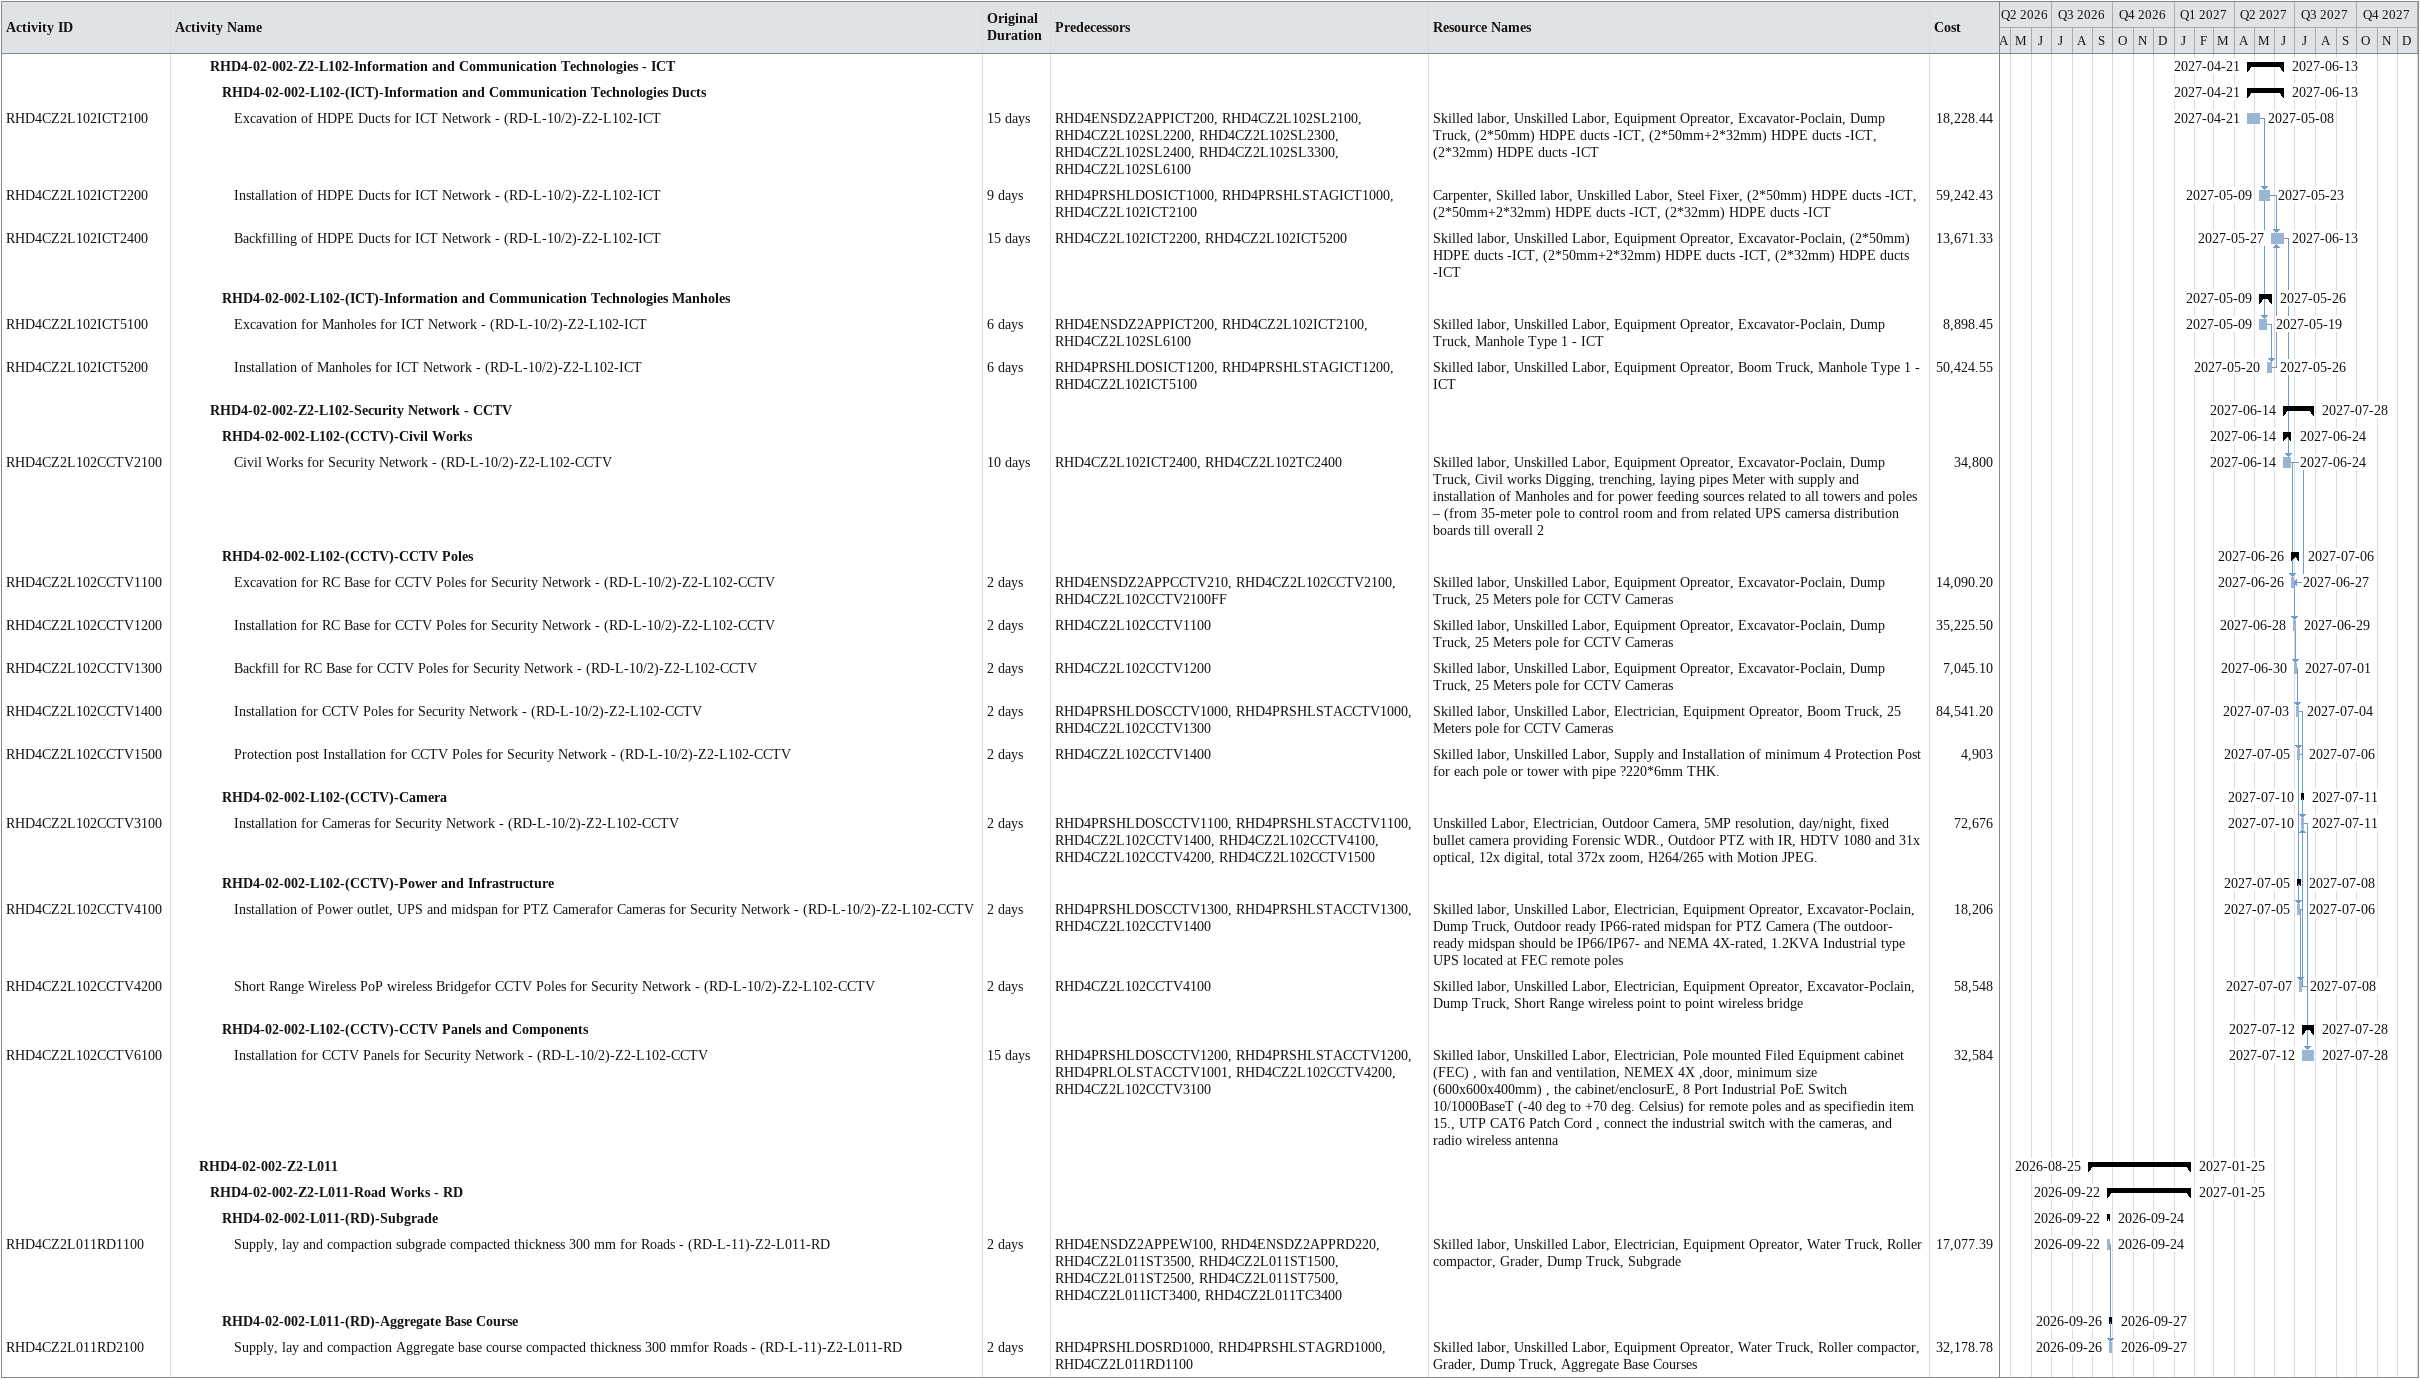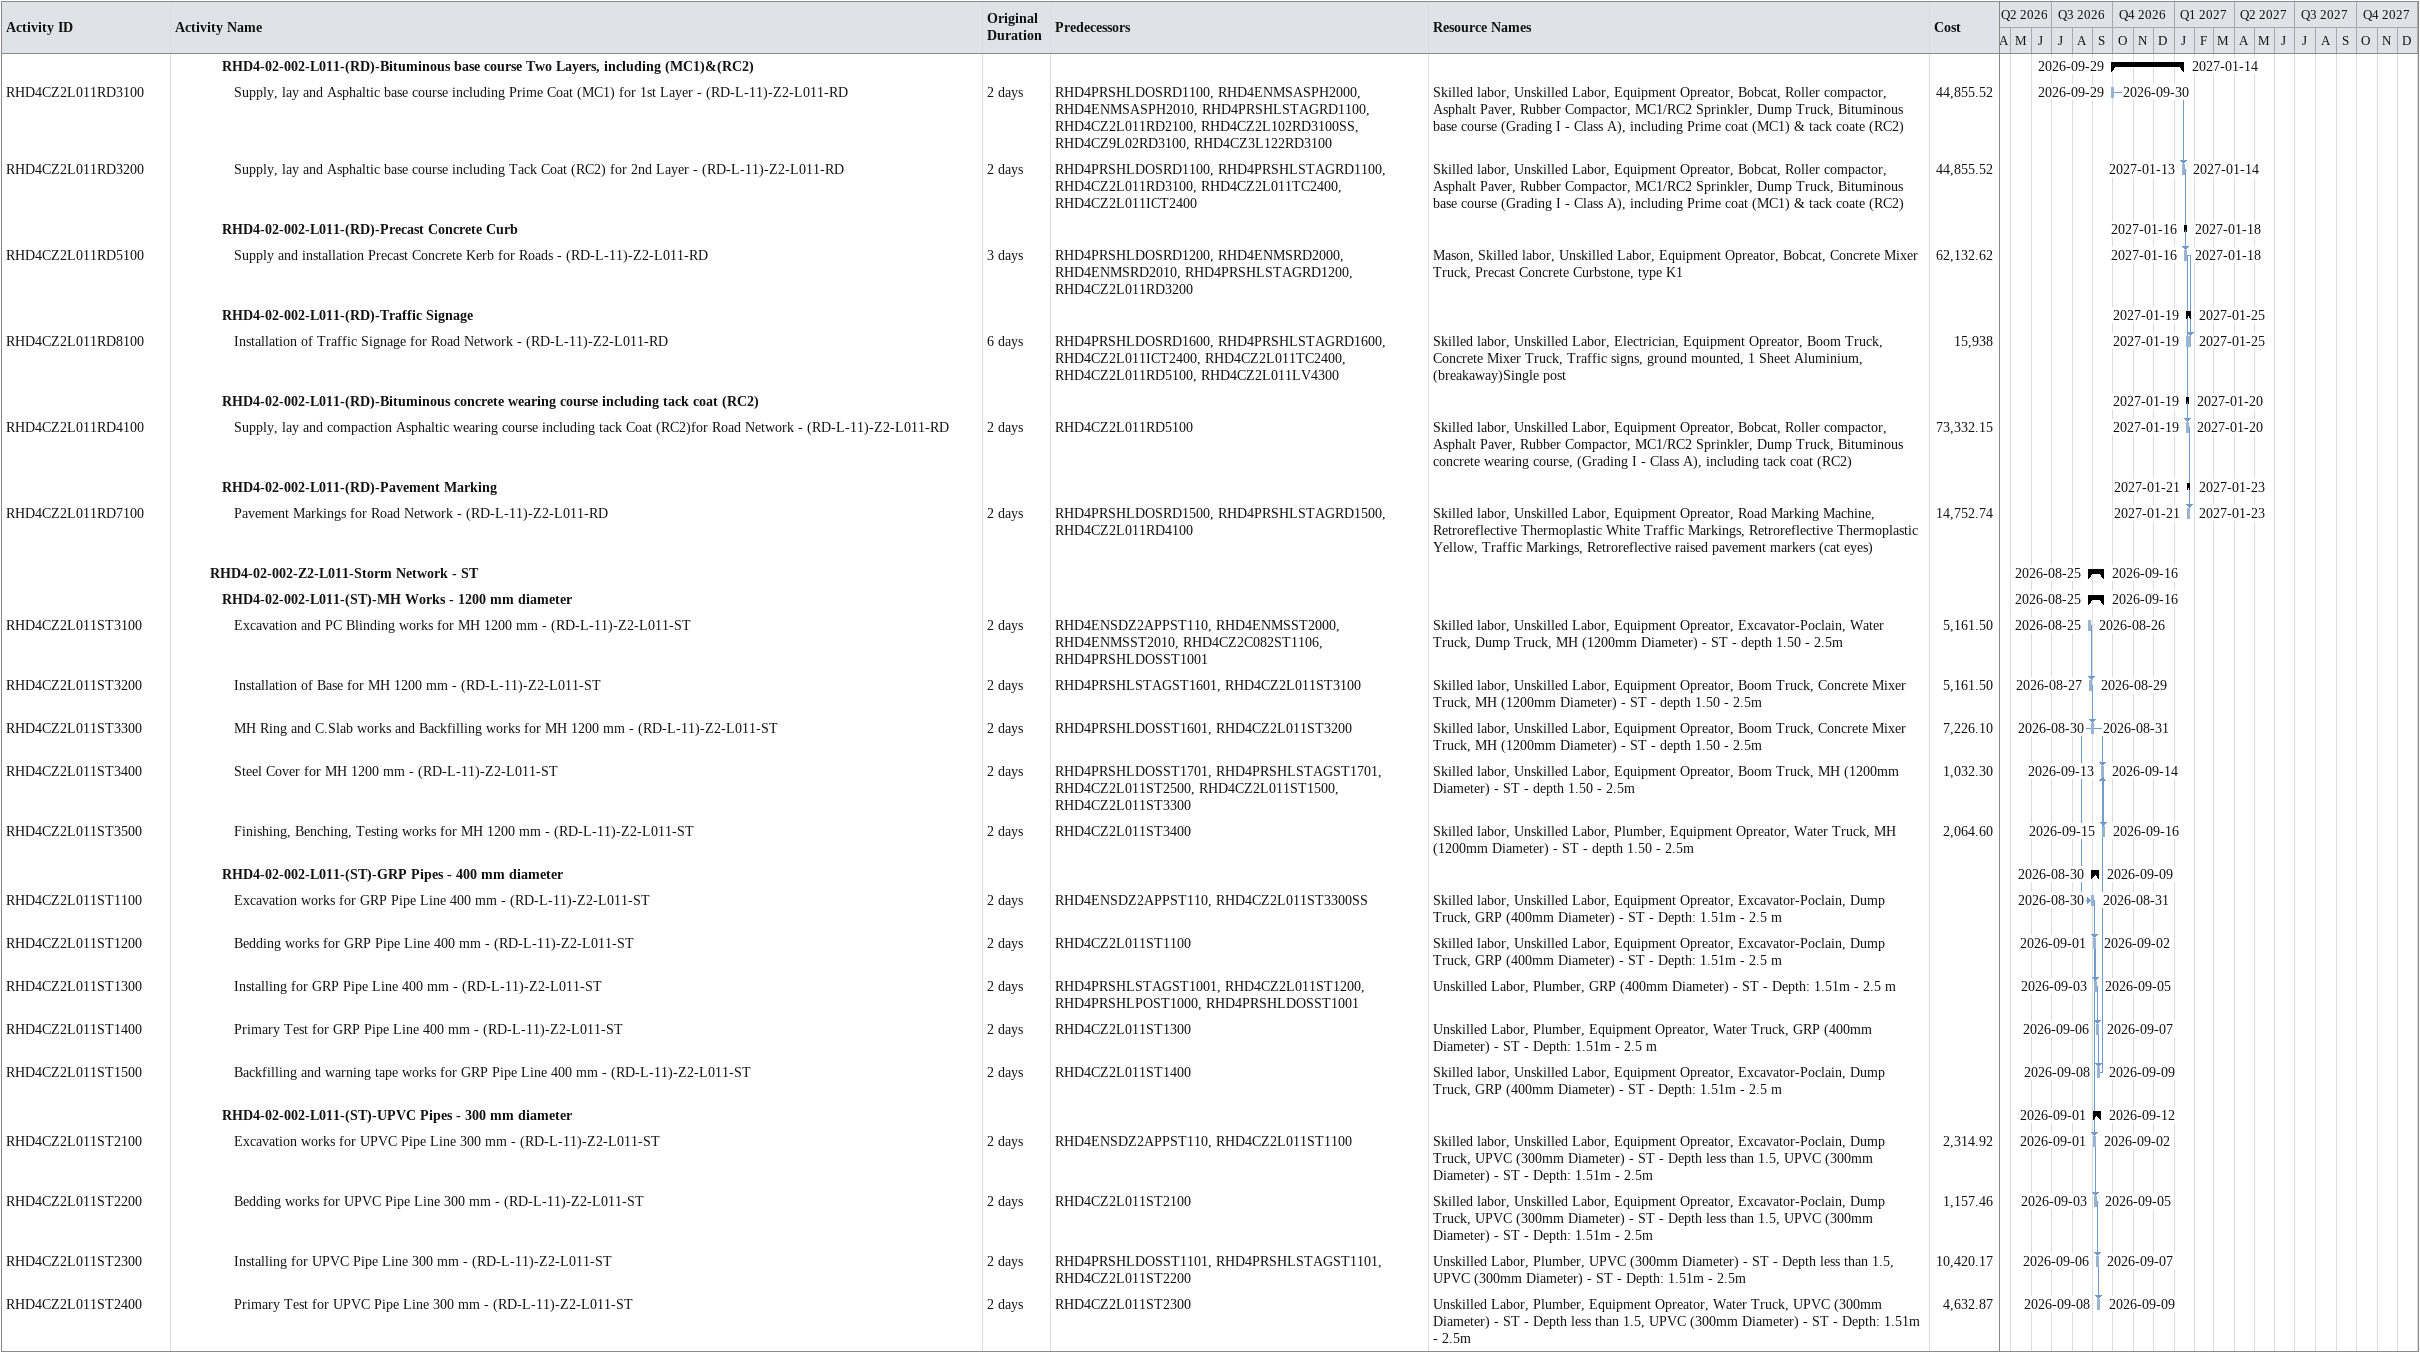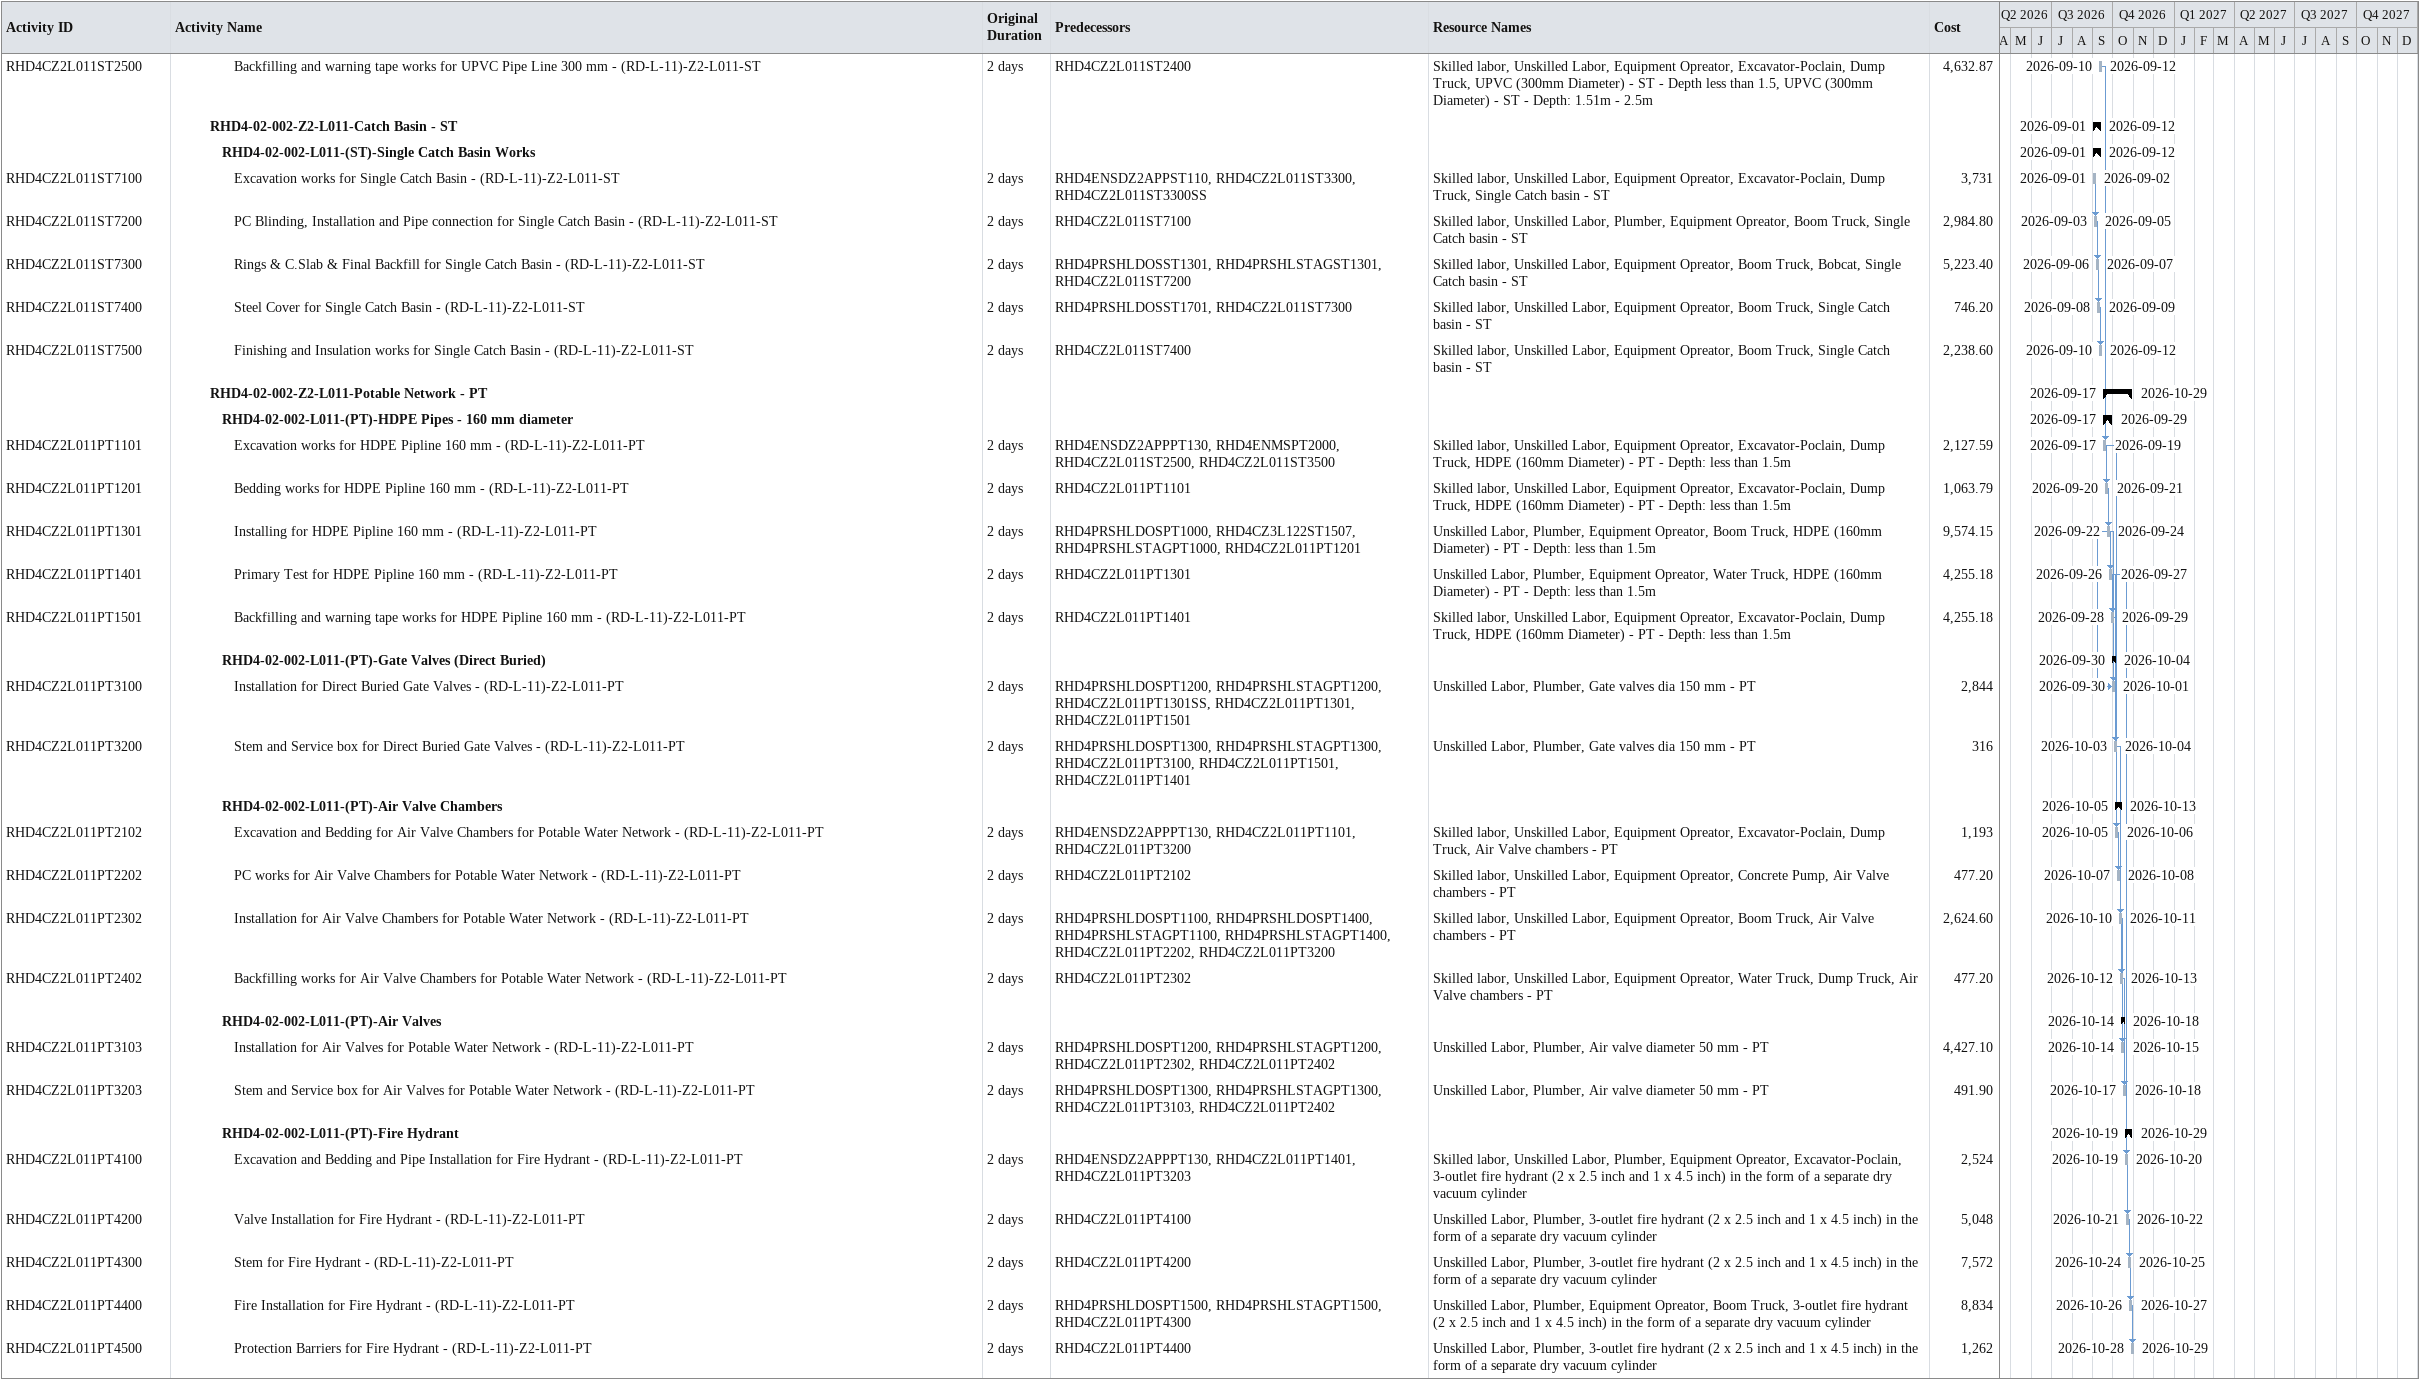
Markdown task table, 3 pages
| ID | Level | Task | Original duration | Start | Finish | Predecessors | Resources | Cost |
|---|---|---|---|---|---|---|---|---|
|  | 4 | **RHD4-02-002-Z2-L102-Information and Communication Technologies - ICT** |  | 2027-04-21 | 2027-06-13 |  |  |  |
|  | 5 | **RHD4-02-002-L102-(ICT)-Information and Communication Technologies Ducts** |  | 2027-04-21 | 2027-06-13 |  |  |  |
| RHD4CZ2L102ICT2100 | 6 | Excavation of HDPE Ducts for ICT Network - (RD-L-10/2)-Z2-L102-ICT | 15d | 2027-04-21 | 2027-05-08 | RHD4ENSDZ2APPICT200, RHD4CZ2L102SL2100, RHD4CZ2L102SL2200, RHD4CZ2L102SL2300, RHD4CZ2L102SL2400, RHD4CZ2L102SL3300, RHD4CZ2L102SL6100 | Skilled labor, Unskilled Labor, Equipment Opreator, Excavator-Poclain, Dump Truck, (2*50mm) HDPE ducts -ICT, (2*50mm+2*32mm) HDPE ducts -ICT, (2*32mm) HDPE ducts -ICT | 18228.44 |
| RHD4CZ2L102ICT2200 | 6 | Installation of HDPE Ducts for ICT Network - (RD-L-10/2)-Z2-L102-ICT | 9d | 2027-05-09 | 2027-05-23 | RHD4PRSHLDOSICT1000, RHD4PRSHLSTAGICT1000, RHD4CZ2L102ICT2100 | Carpenter, Skilled labor, Unskilled Labor, Steel Fixer, (2*50mm) HDPE ducts -ICT, (2*50mm+2*32mm) HDPE ducts -ICT, (2*32mm) HDPE ducts -ICT | 59242.43 |
| RHD4CZ2L102ICT2400 | 6 | Backfilling of HDPE Ducts for ICT Network - (RD-L-10/2)-Z2-L102-ICT | 15d | 2027-05-27 | 2027-06-13 | RHD4CZ2L102ICT2200, RHD4CZ2L102ICT5200 | Skilled labor, Unskilled Labor, Equipment Opreator, Excavator-Poclain, (2*50mm) HDPE ducts -ICT, (2*50mm+2*32mm) HDPE ducts -ICT, (2*32mm) HDPE ducts -ICT | 13671.33 |
|  | 5 | **RHD4-02-002-L102-(ICT)-Information and Communication Technologies Manholes** |  | 2027-05-09 | 2027-05-26 |  |  |  |
| RHD4CZ2L102ICT5100 | 6 | Excavation for Manholes for ICT Network - (RD-L-10/2)-Z2-L102-ICT | 6d | 2027-05-09 | 2027-05-19 | RHD4ENSDZ2APPICT200, RHD4CZ2L102ICT2100, RHD4CZ2L102SL6100 | Skilled labor, Unskilled Labor, Equipment Opreator, Excavator-Poclain, Dump Truck, Manhole Type 1 - ICT | 8898.45 |
| RHD4CZ2L102ICT5200 | 6 | Installation of Manholes for ICT Network - (RD-L-10/2)-Z2-L102-ICT | 6d | 2027-05-20 | 2027-05-26 | RHD4PRSHLDOSICT1200, RHD4PRSHLSTAGICT1200, RHD4CZ2L102ICT5100 | Skilled labor, Unskilled Labor, Equipment Opreator, Boom Truck, Manhole Type 1 - ICT | 50424.55 |
|  | 4 | **RHD4-02-002-Z2-L102-Security Network - CCTV** |  | 2027-06-14 | 2027-07-28 |  |  |  |
|  | 5 | **RHD4-02-002-L102-(CCTV)-Civil Works** |  | 2027-06-14 | 2027-06-24 |  |  |  |
| RHD4CZ2L102CCTV2100 | 6 | Civil Works for Security Network - (RD-L-10/2)-Z2-L102-CCTV | 10d | 2027-06-14 | 2027-06-24 | RHD4CZ2L102ICT2400, RHD4CZ2L102TC2400 | Skilled labor, Unskilled Labor, Equipment Opreator, Excavator-Poclain, Dump Truck, Civil works Digging, trenching, laying pipes Meter with supply and installation of Manholes and for power feeding sources related to all towers and poles – (from 35-meter pole to control room and from related UPS camersa distribution boards till overall 2 | 34800 |
|  | 5 | **RHD4-02-002-L102-(CCTV)-CCTV Poles** |  | 2027-06-26 | 2027-07-06 |  |  |  |
| RHD4CZ2L102CCTV1100 | 6 | Excavation for RC Base for CCTV Poles for Security Network - (RD-L-10/2)-Z2-L102-CCTV | 2d | 2027-06-26 | 2027-06-27 | RHD4ENSDZ2APPCCTV210, RHD4CZ2L102CCTV2100, RHD4CZ2L102CCTV2100FF | Skilled labor, Unskilled Labor, Equipment Opreator, Excavator-Poclain, Dump Truck, 25 Meters pole for CCTV Cameras | 14090.20 |
| RHD4CZ2L102CCTV1200 | 6 | Installation for RC Base for CCTV Poles for Security Network - (RD-L-10/2)-Z2-L102-CCTV | 2d | 2027-06-28 | 2027-06-29 | RHD4CZ2L102CCTV1100 | Skilled labor, Unskilled Labor, Equipment Opreator, Excavator-Poclain, Dump Truck, 25 Meters pole for CCTV Cameras | 35225.50 |
| RHD4CZ2L102CCTV1300 | 6 | Backfill for RC Base for CCTV Poles for Security Network - (RD-L-10/2)-Z2-L102-CCTV | 2d | 2027-06-30 | 2027-07-01 | RHD4CZ2L102CCTV1200 | Skilled labor, Unskilled Labor, Equipment Opreator, Excavator-Poclain, Dump Truck, 25 Meters pole for CCTV Cameras | 7045.10 |
| RHD4CZ2L102CCTV1400 | 6 | Installation for CCTV Poles for Security Network - (RD-L-10/2)-Z2-L102-CCTV | 2d | 2027-07-03 | 2027-07-04 | RHD4PRSHLDOSCCTV1000, RHD4PRSHLSTACCTV1000, RHD4CZ2L102CCTV1300 | Skilled labor, Unskilled Labor, Electrician, Equipment Opreator, Boom Truck, 25 Meters pole for CCTV Cameras | 84541.20 |
| RHD4CZ2L102CCTV1500 | 6 | Protection post Installation for CCTV Poles for Security Network - (RD-L-10/2)-Z2-L102-CCTV | 2d | 2027-07-05 | 2027-07-06 | RHD4CZ2L102CCTV1400 | Skilled labor, Unskilled Labor, Supply and Installation of minimum 4 Protection Post for each pole or tower with pipe ?220*6mm THK. | 4903 |
|  | 5 | **RHD4-02-002-L102-(CCTV)-Camera** |  | 2027-07-10 | 2027-07-11 |  |  |  |
| RHD4CZ2L102CCTV3100 | 6 | Installation for Cameras for Security Network - (RD-L-10/2)-Z2-L102-CCTV | 2d | 2027-07-10 | 2027-07-11 | RHD4PRSHLDOSCCTV1100, RHD4PRSHLSTACCTV1100, RHD4CZ2L102CCTV1400, RHD4CZ2L102CCTV4100, RHD4CZ2L102CCTV4200, RHD4CZ2L102CCTV1500 | Unskilled Labor, Electrician, Outdoor Camera, 5MP resolution, day/night, fixed bullet camera providing Forensic WDR., Outdoor PTZ with IR, HDTV 1080 and 31x optical, 12x digital, total 372x zoom, H264/265 with Motion JPEG. | 72676 |
|  | 5 | **RHD4-02-002-L102-(CCTV)-Power and Infrastructure** |  | 2027-07-05 | 2027-07-08 |  |  |  |
| RHD4CZ2L102CCTV4100 | 6 | Installation of Power outlet, UPS and midspan for PTZ Camerafor Cameras for Security Network - (RD-L-10/2)-Z2-L102-CCTV | 2d | 2027-07-05 | 2027-07-06 | RHD4PRSHLDOSCCTV1300, RHD4PRSHLSTACCTV1300, RHD4CZ2L102CCTV1400 | Skilled labor, Unskilled Labor, Electrician, Equipment Opreator, Excavator-Poclain, Dump Truck, Outdoor ready IP66-rated midspan for PTZ Camera (The outdoor- ready midspan should be IP66/IP67- and NEMA 4X-rated, 1.2KVA Industrial type UPS located at FEC remote poles | 18206 |
| RHD4CZ2L102CCTV4200 | 6 | Short Range Wireless PoP wireless Bridgefor CCTV Poles for Security Network - (RD-L-10/2)-Z2-L102-CCTV | 2d | 2027-07-07 | 2027-07-08 | RHD4CZ2L102CCTV4100 | Skilled labor, Unskilled Labor, Electrician, Equipment Opreator, Excavator-Poclain, Dump Truck, Short Range wireless point to point wireless bridge | 58548 |
|  | 5 | **RHD4-02-002-L102-(CCTV)-CCTV Panels and Components** |  | 2027-07-12 | 2027-07-28 |  |  |  |
| RHD4CZ2L102CCTV6100 | 6 | Installation for CCTV Panels for Security Network - (RD-L-10/2)-Z2-L102-CCTV | 15d | 2027-07-12 | 2027-07-28 | RHD4PRSHLDOSCCTV1200, RHD4PRSHLSTACCTV1200, RHD4PRLOLSTACCTV1001, RHD4CZ2L102CCTV4200, RHD4CZ2L102CCTV3100 | Skilled labor, Unskilled Labor, Electrician, Pole mounted Filed Equipment cabinet (FEC) , with fan and ventilation, NEMEX 4X ,door, minimum size (600x600x400mm) , the cabinet/enclosurE, 8 Port Industrial PoE Switch 10/1000BaseT (-40 deg to +70 deg. Celsius) for remote poles and as specifiedin item 15., UTP CAT6 Patch Cord , connect the industrial switch with the cameras, and radio wireless antenna | 32584 |
|  | 3 | **RHD4-02-002-Z2-L011** |  | 2026-08-25 | 2027-01-25 |  |  |  |
|  | 4 | **RHD4-02-002-Z2-L011-Road Works - RD** |  | 2026-09-22 | 2027-01-25 |  |  |  |
|  | 5 | **RHD4-02-002-L011-(RD)-Subgrade** |  | 2026-09-22 | 2026-09-24 |  |  |  |
| RHD4CZ2L011RD1100 | 6 | Supply, lay and compaction subgrade compacted thickness 300 mm for Roads - (RD-L-11)-Z2-L011-RD | 2d | 2026-09-22 | 2026-09-24 | RHD4ENSDZ2APPEW100, RHD4ENSDZ2APPRD220, RHD4CZ2L011ST3500, RHD4CZ2L011ST1500, RHD4CZ2L011ST2500, RHD4CZ2L011ST7500, RHD4CZ2L011ICT3400, RHD4CZ2L011TC3400 | Skilled labor, Unskilled Labor, Electrician, Equipment Opreator, Water Truck, Roller compactor, Grader, Dump Truck, Subgrade | 17077.39 |
|  | 5 | **RHD4-02-002-L011-(RD)-Aggregate Base Course** |  | 2026-09-26 | 2026-09-27 |  |  |  |
| RHD4CZ2L011RD2100 | 6 | Supply, lay and compaction Aggregate base course compacted thickness 300 mmfor Roads - (RD-L-11)-Z2-L011-RD | 2d | 2026-09-26 | 2026-09-27 | RHD4PRSHLDOSRD1000, RHD4PRSHLSTAGRD1000, RHD4CZ2L011RD1100 | Skilled labor, Unskilled Labor, Equipment Opreator, Water Truck, Roller compactor, Grader, Dump Truck, Aggregate Base Courses | 32178.78 |
|  | 5 | **RHD4-02-002-L011-(RD)-Bituminous base course Two Layers, including (MC1)&(RC2)** |  | 2026-09-29 | 2027-01-14 |  |  |  |
| RHD4CZ2L011RD3100 | 6 | Supply, lay and Asphaltic base course including Prime Coat (MC1) for 1st Layer - (RD-L-11)-Z2-L011-RD | 2d | 2026-09-29 | 2026-09-30 | RHD4PRSHLDOSRD1100, RHD4ENMSASPH2000, RHD4ENMSASPH2010, RHD4PRSHLSTAGRD1100, RHD4CZ2L011RD2100, RHD4CZ2L102RD3100SS, RHD4CZ9L02RD3100, RHD4CZ3L122RD3100 | Skilled labor, Unskilled Labor, Equipment Opreator, Bobcat, Roller compactor, Asphalt Paver, Rubber Compactor, MC1/RC2 Sprinkler, Dump Truck, Bituminous base course (Grading I - Class A), including Prime coat (MC1) & tack coate (RC2) | 44855.52 |
| RHD4CZ2L011RD3200 | 6 | Supply, lay and Asphaltic base course including Tack Coat (RC2) for 2nd Layer - (RD-L-11)-Z2-L011-RD | 2d | 2027-01-13 | 2027-01-14 | RHD4PRSHLDOSRD1100, RHD4PRSHLSTAGRD1100, RHD4CZ2L011RD3100, RHD4CZ2L011TC2400, RHD4CZ2L011ICT2400 | Skilled labor, Unskilled Labor, Equipment Opreator, Bobcat, Roller compactor, Asphalt Paver, Rubber Compactor, MC1/RC2 Sprinkler, Dump Truck, Bituminous base course (Grading I - Class A), including Prime coat (MC1) & tack coate (RC2) | 44855.52 |
|  | 5 | **RHD4-02-002-L011-(RD)-Precast Concrete Curb** |  | 2027-01-16 | 2027-01-18 |  |  |  |
| RHD4CZ2L011RD5100 | 6 | Supply and installation Precast Concrete Kerb for Roads - (RD-L-11)-Z2-L011-RD | 3d | 2027-01-16 | 2027-01-18 | RHD4PRSHLDOSRD1200, RHD4ENMSRD2000, RHD4ENMSRD2010, RHD4PRSHLSTAGRD1200, RHD4CZ2L011RD3200 | Mason, Skilled labor, Unskilled Labor, Equipment Opreator, Bobcat, Concrete Mixer Truck, Precast Concrete Curbstone, type K1 | 62132.62 |
|  | 5 | **RHD4-02-002-L011-(RD)-Traffic Signage** |  | 2027-01-19 | 2027-01-25 |  |  |  |
| RHD4CZ2L011RD8100 | 6 | Installation of Traffic Signage for Road Network - (RD-L-11)-Z2-L011-RD | 6d | 2027-01-19 | 2027-01-25 | RHD4PRSHLDOSRD1600, RHD4PRSHLSTAGRD1600, RHD4CZ2L011ICT2400, RHD4CZ2L011TC2400, RHD4CZ2L011RD5100, RHD4CZ2L011LV4300 | Skilled labor, Unskilled Labor, Electrician, Equipment Opreator, Boom Truck, Concrete Mixer Truck, Traffic signs, ground mounted, 1 Sheet Aluminium, (breakaway)Single post | 15938 |
|  | 5 | **RHD4-02-002-L011-(RD)-Bituminous concrete wearing course including tack coat (RC2)** |  | 2027-01-19 | 2027-01-20 |  |  |  |
| RHD4CZ2L011RD4100 | 6 | Supply, lay and compaction Asphaltic wearing course including tack Coat (RC2)for Road Network - (RD-L-11)-Z2-L011-RD | 2d | 2027-01-19 | 2027-01-20 | RHD4CZ2L011RD5100 | Skilled labor, Unskilled Labor, Equipment Opreator, Bobcat, Roller compactor, Asphalt Paver, Rubber Compactor, MC1/RC2 Sprinkler, Dump Truck, Bituminous concrete wearing course, (Grading I - Class A), including tack coat (RC2) | 73332.15 |
|  | 5 | **RHD4-02-002-L011-(RD)-Pavement Marking** |  | 2027-01-21 | 2027-01-23 |  |  |  |
| RHD4CZ2L011RD7100 | 6 | Pavement Markings for Road Network - (RD-L-11)-Z2-L011-RD | 2d | 2027-01-21 | 2027-01-23 | RHD4PRSHLDOSRD1500, RHD4PRSHLSTAGRD1500, RHD4CZ2L011RD4100 | Skilled labor, Unskilled Labor, Equipment Opreator, Road Marking Machine, Retroreflective Thermoplastic White Traffic Markings, Retroreflective Thermoplastic Yellow, Traffic Markings, Retroreflective raised pavement markers (cat eyes) | 14752.74 |
|  | 4 | **RHD4-02-002-Z2-L011-Storm Network - ST** |  | 2026-08-25 | 2026-09-16 |  |  |  |
|  | 5 | **RHD4-02-002-L011-(ST)-MH Works - 1200 mm diameter** |  | 2026-08-25 | 2026-09-16 |  |  |  |
| RHD4CZ2L011ST3100 | 6 | Excavation and PC Blinding works for MH 1200 mm - (RD-L-11)-Z2-L011-ST | 2d | 2026-08-25 | 2026-08-26 | RHD4ENSDZ2APPST110, RHD4ENMSST2000, RHD4ENMSST2010, RHD4CZ2C082ST1106, RHD4PRSHLDOSST1001 | Skilled labor, Unskilled Labor, Equipment Opreator, Excavator-Poclain, Water Truck, Dump Truck, MH (1200mm Diameter) - ST - depth 1.50 - 2.5m | 5161.50 |
| RHD4CZ2L011ST3200 | 6 | Installation of Base for MH 1200 mm - (RD-L-11)-Z2-L011-ST | 2d | 2026-08-27 | 2026-08-29 | RHD4PRSHLSTAGST1601, RHD4CZ2L011ST3100 | Skilled labor, Unskilled Labor, Equipment Opreator, Boom Truck, Concrete Mixer Truck, MH (1200mm Diameter) - ST - depth 1.50 - 2.5m | 5161.50 |
| RHD4CZ2L011ST3300 | 6 | MH Ring and C.Slab works and Backfilling works for MH 1200 mm - (RD-L-11)-Z2-L011-ST | 2d | 2026-08-30 | 2026-08-31 | RHD4PRSHLDOSST1601, RHD4CZ2L011ST3200 | Skilled labor, Unskilled Labor, Equipment Opreator, Boom Truck, Concrete Mixer Truck, MH (1200mm Diameter) - ST - depth 1.50 - 2.5m | 7226.10 |
| RHD4CZ2L011ST3400 | 6 | Steel Cover for MH 1200 mm - (RD-L-11)-Z2-L011-ST | 2d | 2026-09-13 | 2026-09-14 | RHD4PRSHLDOSST1701, RHD4PRSHLSTAGST1701, RHD4CZ2L011ST2500, RHD4CZ2L011ST1500, RHD4CZ2L011ST3300 | Skilled labor, Unskilled Labor, Equipment Opreator, Boom Truck, MH (1200mm Diameter) - ST - depth 1.50 - 2.5m | 1032.30 |
| RHD4CZ2L011ST3500 | 6 | Finishing, Benching, Testing works for MH 1200 mm - (RD-L-11)-Z2-L011-ST | 2d | 2026-09-15 | 2026-09-16 | RHD4CZ2L011ST3400 | Skilled labor, Unskilled Labor, Plumber, Equipment Opreator, Water Truck, MH (1200mm Diameter) - ST - depth 1.50 - 2.5m | 2064.60 |
|  | 5 | **RHD4-02-002-L011-(ST)-GRP Pipes - 400 mm diameter** |  | 2026-08-30 | 2026-09-09 |  |  |  |
| RHD4CZ2L011ST1100 | 6 | Excavation works for GRP Pipe Line 400 mm - (RD-L-11)-Z2-L011-ST | 2d | 2026-08-30 | 2026-08-31 | RHD4ENSDZ2APPST110, RHD4CZ2L011ST3300SS | Skilled labor, Unskilled Labor, Equipment Opreator, Excavator-Poclain, Dump Truck, GRP (400mm Diameter) - ST - Depth: 1.51m - 2.5 m |  |
| RHD4CZ2L011ST1200 | 6 | Bedding works for GRP Pipe Line 400 mm - (RD-L-11)-Z2-L011-ST | 2d | 2026-09-01 | 2026-09-02 | RHD4CZ2L011ST1100 | Skilled labor, Unskilled Labor, Equipment Opreator, Excavator-Poclain, Dump Truck, GRP (400mm Diameter) - ST - Depth: 1.51m - 2.5 m |  |
| RHD4CZ2L011ST1300 | 6 | Installing for GRP Pipe Line 400 mm - (RD-L-11)-Z2-L011-ST | 2d | 2026-09-03 | 2026-09-05 | RHD4PRSHLSTAGST1001, RHD4CZ2L011ST1200, RHD4PRSHLPOST1000, RHD4PRSHLDOSST1001 | Unskilled Labor, Plumber, GRP (400mm Diameter) - ST - Depth: 1.51m - 2.5 m |  |
| RHD4CZ2L011ST1400 | 6 | Primary Test for GRP Pipe Line 400 mm - (RD-L-11)-Z2-L011-ST | 2d | 2026-09-06 | 2026-09-07 | RHD4CZ2L011ST1300 | Unskilled Labor, Plumber, Equipment Opreator, Water Truck, GRP (400mm Diameter) - ST - Depth: 1.51m - 2.5 m |  |
| RHD4CZ2L011ST1500 | 6 | Backfilling and warning tape works for GRP Pipe Line 400 mm - (RD-L-11)-Z2-L011-ST | 2d | 2026-09-08 | 2026-09-09 | RHD4CZ2L011ST1400 | Skilled labor, Unskilled Labor, Equipment Opreator, Excavator-Poclain, Dump Truck, GRP (400mm Diameter) - ST - Depth: 1.51m - 2.5 m |  |
|  | 5 | **RHD4-02-002-L011-(ST)-UPVC Pipes - 300 mm diameter** |  | 2026-09-01 | 2026-09-12 |  |  |  |
| RHD4CZ2L011ST2100 | 6 | Excavation works for UPVC Pipe Line 300 mm - (RD-L-11)-Z2-L011-ST | 2d | 2026-09-01 | 2026-09-02 | RHD4ENSDZ2APPST110, RHD4CZ2L011ST1100 | Skilled labor, Unskilled Labor, Equipment Opreator, Excavator-Poclain, Dump Truck, UPVC (300mm Diameter) - ST - Depth less than 1.5, UPVC (300mm Diameter) - ST - Depth: 1.51m - 2.5m | 2314.92 |
| RHD4CZ2L011ST2200 | 6 | Bedding works for UPVC Pipe Line 300 mm - (RD-L-11)-Z2-L011-ST | 2d | 2026-09-03 | 2026-09-05 | RHD4CZ2L011ST2100 | Skilled labor, Unskilled Labor, Equipment Opreator, Excavator-Poclain, Dump Truck, UPVC (300mm Diameter) - ST - Depth less than 1.5, UPVC (300mm Diameter) - ST - Depth: 1.51m - 2.5m | 1157.46 |
| RHD4CZ2L011ST2300 | 6 | Installing for UPVC Pipe Line 300 mm - (RD-L-11)-Z2-L011-ST | 2d | 2026-09-06 | 2026-09-07 | RHD4PRSHLDOSST1101, RHD4PRSHLSTAGST1101, RHD4CZ2L011ST2200 | Unskilled Labor, Plumber, UPVC (300mm Diameter) - ST - Depth less than 1.5, UPVC (300mm Diameter) - ST - Depth: 1.51m - 2.5m | 10420.17 |
| RHD4CZ2L011ST2400 | 6 | Primary Test for UPVC Pipe Line 300 mm - (RD-L-11)-Z2-L011-ST | 2d | 2026-09-08 | 2026-09-09 | RHD4CZ2L011ST2300 | Unskilled Labor, Plumber, Equipment Opreator, Water Truck, UPVC (300mm Diameter) - ST - Depth less than 1.5, UPVC (300mm Diameter) - ST - Depth: 1.51m - 2.5m | 4632.87 |
| RHD4CZ2L011ST2500 | 6 | Backfilling and warning tape works for UPVC Pipe Line 300 mm - (RD-L-11)-Z2-L011-ST | 2d | 2026-09-10 | 2026-09-12 | RHD4CZ2L011ST2400 | Skilled labor, Unskilled Labor, Equipment Opreator, Excavator-Poclain, Dump Truck, UPVC (300mm Diameter) - ST - Depth less than 1.5, UPVC (300mm Diameter) - ST - Depth: 1.51m - 2.5m | 4632.87 |
|  | 4 | **RHD4-02-002-Z2-L011-Catch Basin - ST** |  | 2026-09-01 | 2026-09-12 |  |  |  |
|  | 5 | **RHD4-02-002-L011-(ST)-Single Catch Basin Works** |  | 2026-09-01 | 2026-09-12 |  |  |  |
| RHD4CZ2L011ST7100 | 6 | Excavation works for Single Catch Basin - (RD-L-11)-Z2-L011-ST | 2d | 2026-09-01 | 2026-09-02 | RHD4ENSDZ2APPST110, RHD4CZ2L011ST3300, RHD4CZ2L011ST3300SS | Skilled labor, Unskilled Labor, Equipment Opreator, Excavator-Poclain, Dump Truck, Single Catch basin - ST | 3731 |
| RHD4CZ2L011ST7200 | 6 | PC Blinding, Installation and Pipe connection for Single Catch Basin - (RD-L-11)-Z2-L011-ST | 2d | 2026-09-03 | 2026-09-05 | RHD4CZ2L011ST7100 | Skilled labor, Unskilled Labor, Plumber, Equipment Opreator, Boom Truck, Single Catch basin - ST | 2984.80 |
| RHD4CZ2L011ST7300 | 6 | Rings & C.Slab & Final Backfill for Single Catch Basin - (RD-L-11)-Z2-L011-ST | 2d | 2026-09-06 | 2026-09-07 | RHD4PRSHLDOSST1301, RHD4PRSHLSTAGST1301, RHD4CZ2L011ST7200 | Skilled labor, Unskilled Labor, Equipment Opreator, Boom Truck, Bobcat, Single Catch basin - ST | 5223.40 |
| RHD4CZ2L011ST7400 | 6 | Steel Cover for Single Catch Basin - (RD-L-11)-Z2-L011-ST | 2d | 2026-09-08 | 2026-09-09 | RHD4PRSHLDOSST1701, RHD4CZ2L011ST7300 | Skilled labor, Unskilled Labor, Equipment Opreator, Boom Truck, Single Catch basin - ST | 746.20 |
| RHD4CZ2L011ST7500 | 6 | Finishing and Insulation works for Single Catch Basin - (RD-L-11)-Z2-L011-ST | 2d | 2026-09-10 | 2026-09-12 | RHD4CZ2L011ST7400 | Skilled labor, Unskilled Labor, Equipment Opreator, Boom Truck, Single Catch basin - ST | 2238.60 |
|  | 4 | **RHD4-02-002-Z2-L011-Potable Network - PT** |  | 2026-09-17 | 2026-10-29 |  |  |  |
|  | 5 | **RHD4-02-002-L011-(PT)-HDPE Pipes - 160 mm diameter** |  | 2026-09-17 | 2026-09-29 |  |  |  |
| RHD4CZ2L011PT1101 | 6 | Excavation works for HDPE Pipline 160 mm - (RD-L-11)-Z2-L011-PT | 2d | 2026-09-17 | 2026-09-19 | RHD4ENSDZ2APPPT130, RHD4ENMSPT2000, RHD4CZ2L011ST2500, RHD4CZ2L011ST3500 | Skilled labor, Unskilled Labor, Equipment Opreator, Excavator-Poclain, Dump Truck, HDPE (160mm Diameter) - PT - Depth: less than 1.5m | 2127.59 |
| RHD4CZ2L011PT1201 | 6 | Bedding works for HDPE Pipline 160 mm - (RD-L-11)-Z2-L011-PT | 2d | 2026-09-20 | 2026-09-21 | RHD4CZ2L011PT1101 | Skilled labor, Unskilled Labor, Equipment Opreator, Excavator-Poclain, Dump Truck, HDPE (160mm Diameter) - PT - Depth: less than 1.5m | 1063.79 |
| RHD4CZ2L011PT1301 | 6 | Installing for HDPE Pipline 160 mm - (RD-L-11)-Z2-L011-PT | 2d | 2026-09-22 | 2026-09-24 | RHD4PRSHLDOSPT1000, RHD4CZ3L122ST1507, RHD4PRSHLSTAGPT1000, RHD4CZ2L011PT1201 | Unskilled Labor, Plumber, Equipment Opreator, Boom Truck, HDPE (160mm Diameter) - PT - Depth: less than 1.5m | 9574.15 |
| RHD4CZ2L011PT1401 | 6 | Primary Test for HDPE Pipline 160 mm - (RD-L-11)-Z2-L011-PT | 2d | 2026-09-26 | 2026-09-27 | RHD4CZ2L011PT1301 | Unskilled Labor, Plumber, Equipment Opreator, Water Truck, HDPE (160mm Diameter) - PT - Depth: less than 1.5m | 4255.18 |
| RHD4CZ2L011PT1501 | 6 | Backfilling and warning tape works for HDPE Pipline 160 mm - (RD-L-11)-Z2-L011-PT | 2d | 2026-09-28 | 2026-09-29 | RHD4CZ2L011PT1401 | Skilled labor, Unskilled Labor, Equipment Opreator, Excavator-Poclain, Dump Truck, HDPE (160mm Diameter) - PT - Depth: less than 1.5m | 4255.18 |
|  | 5 | **RHD4-02-002-L011-(PT)-Gate Valves (Direct Buried)** |  | 2026-09-30 | 2026-10-04 |  |  |  |
| RHD4CZ2L011PT3100 | 6 | Installation for Direct Buried Gate Valves - (RD-L-11)-Z2-L011-PT | 2d | 2026-09-30 | 2026-10-01 | RHD4PRSHLDOSPT1200, RHD4PRSHLSTAGPT1200, RHD4CZ2L011PT1301SS, RHD4CZ2L011PT1301, RHD4CZ2L011PT1501 | Unskilled Labor, Plumber, Gate valves dia 150 mm - PT | 2844 |
| RHD4CZ2L011PT3200 | 6 | Stem and Service box for Direct Buried Gate Valves - (RD-L-11)-Z2-L011-PT | 2d | 2026-10-03 | 2026-10-04 | RHD4PRSHLDOSPT1300, RHD4PRSHLSTAGPT1300, RHD4CZ2L011PT3100, RHD4CZ2L011PT1501, RHD4CZ2L011PT1401 | Unskilled Labor, Plumber, Gate valves dia 150 mm - PT | 316 |
|  | 5 | **RHD4-02-002-L011-(PT)-Air Valve Chambers** |  | 2026-10-05 | 2026-10-13 |  |  |  |
| RHD4CZ2L011PT2102 | 6 | Excavation and Bedding for Air Valve Chambers for Potable Water Network - (RD-L-11)-Z2-L011-PT | 2d | 2026-10-05 | 2026-10-06 | RHD4ENSDZ2APPPT130, RHD4CZ2L011PT1101, RHD4CZ2L011PT3200 | Skilled labor, Unskilled Labor, Equipment Opreator, Excavator-Poclain, Dump Truck, Air Valve chambers - PT | 1193 |
| RHD4CZ2L011PT2202 | 6 | PC works for Air Valve Chambers for Potable Water Network - (RD-L-11)-Z2-L011-PT | 2d | 2026-10-07 | 2026-10-08 | RHD4CZ2L011PT2102 | Skilled labor, Unskilled Labor, Equipment Opreator, Concrete Pump, Air Valve chambers - PT | 477.20 |
| RHD4CZ2L011PT2302 | 6 | Installation for Air Valve Chambers for Potable Water Network - (RD-L-11)-Z2-L011-PT | 2d | 2026-10-10 | 2026-10-11 | RHD4PRSHLDOSPT1100, RHD4PRSHLDOSPT1400, RHD4PRSHLSTAGPT1100, RHD4PRSHLSTAGPT1400, RHD4CZ2L011PT2202, RHD4CZ2L011PT3200 | Skilled labor, Unskilled Labor, Equipment Opreator, Boom Truck, Air Valve chambers - PT | 2624.60 |
| RHD4CZ2L011PT2402 | 6 | Backfilling works for Air Valve Chambers for Potable Water Network - (RD-L-11)-Z2-L011-PT | 2d | 2026-10-12 | 2026-10-13 | RHD4CZ2L011PT2302 | Skilled labor, Unskilled Labor, Equipment Opreator, Water Truck, Dump Truck, Air Valve chambers - PT | 477.20 |
|  | 5 | **RHD4-02-002-L011-(PT)-Air Valves** |  | 2026-10-14 | 2026-10-18 |  |  |  |
| RHD4CZ2L011PT3103 | 6 | Installation for Air Valves for Potable Water Network - (RD-L-11)-Z2-L011-PT | 2d | 2026-10-14 | 2026-10-15 | RHD4PRSHLDOSPT1200, RHD4PRSHLSTAGPT1200, RHD4CZ2L011PT2302, RHD4CZ2L011PT2402 | Unskilled Labor, Plumber, Air valve diameter 50 mm - PT | 4427.10 |
| RHD4CZ2L011PT3203 | 6 | Stem and Service box for Air Valves for Potable Water Network - (RD-L-11)-Z2-L011-PT | 2d | 2026-10-17 | 2026-10-18 | RHD4PRSHLDOSPT1300, RHD4PRSHLSTAGPT1300, RHD4CZ2L011PT3103, RHD4CZ2L011PT2402 | Unskilled Labor, Plumber, Air valve diameter 50 mm - PT | 491.90 |
|  | 5 | **RHD4-02-002-L011-(PT)-Fire Hydrant** |  | 2026-10-19 | 2026-10-29 |  |  |  |
| RHD4CZ2L011PT4100 | 6 | Excavation and Bedding and Pipe Installation for Fire Hydrant - (RD-L-11)-Z2-L011-PT | 2d | 2026-10-19 | 2026-10-20 | RHD4ENSDZ2APPPT130, RHD4CZ2L011PT1401, RHD4CZ2L011PT3203 | Skilled labor, Unskilled Labor, Plumber, Equipment Opreator, Excavator-Poclain, 3-outlet fire hydrant (2 x 2.5 inch and 1 x 4.5 inch) in the form of a separate dry vacuum cylinder | 2524 |
| RHD4CZ2L011PT4200 | 6 | Valve Installation for Fire Hydrant - (RD-L-11)-Z2-L011-PT | 2d | 2026-10-21 | 2026-10-22 | RHD4CZ2L011PT4100 | Unskilled Labor, Plumber, 3-outlet fire hydrant (2 x 2.5 inch and 1 x 4.5 inch) in the form of a separate dry vacuum cylinder | 5048 |
| RHD4CZ2L011PT4300 | 6 | Stem for Fire Hydrant - (RD-L-11)-Z2-L011-PT | 2d | 2026-10-24 | 2026-10-25 | RHD4CZ2L011PT4200 | Unskilled Labor, Plumber, 3-outlet fire hydrant (2 x 2.5 inch and 1 x 4.5 inch) in the form of a separate dry vacuum cylinder | 7572 |
| RHD4CZ2L011PT4400 | 6 | Fire Installation for Fire Hydrant - (RD-L-11)-Z2-L011-PT | 2d | 2026-10-26 | 2026-10-27 | RHD4PRSHLDOSPT1500, RHD4PRSHLSTAGPT1500, RHD4CZ2L011PT4300 | Unskilled Labor, Plumber, Equipment Opreator, Boom Truck, 3-outlet fire hydrant (2 x 2.5 inch and 1 x 4.5 inch) in the form of a separate dry vacuum cylinder | 8834 |
| RHD4CZ2L011PT4500 | 6 | Protection Barriers for Fire Hydrant - (RD-L-11)-Z2-L011-PT | 2d | 2026-10-28 | 2026-10-29 | RHD4CZ2L011PT4400 | Unskilled Labor, Plumber, 3-outlet fire hydrant (2 x 2.5 inch and 1 x 4.5 inch) in the form of a separate dry vacuum cylinder | 1262 |
